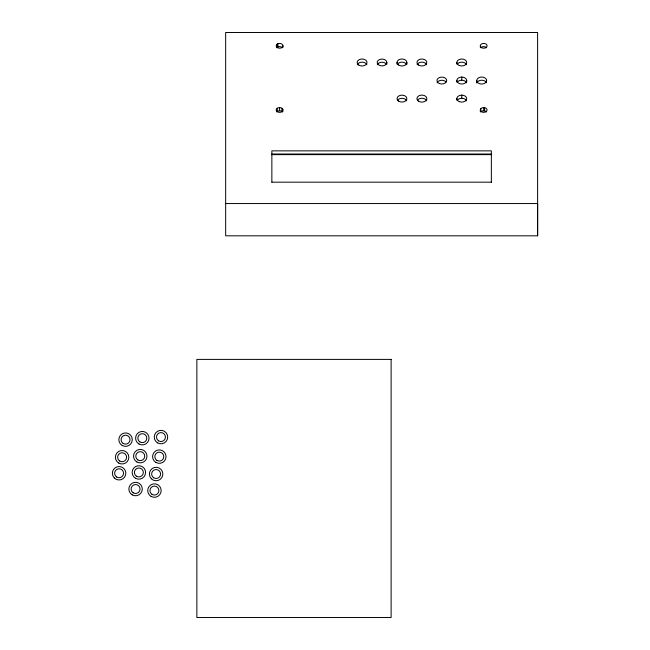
<?xml version="1.0" encoding="UTF-8"?>
<svg xmlns="http://www.w3.org/2000/svg" width="650" height="650" viewBox="0 0 650 650"><rect width="100%" height="100%" fill="white"/><g stroke="black" fill="none" stroke-linecap="round" stroke-linejoin="round"><path stroke-width="0.97" d="M537.623 235.82L537.607 32.5L225.664 32.5L225.664 235.82L537.631 235.82L537.631 203.556L225.664 203.556M282.953 45.817L282.839 46.434A3.364 2.373 0 0 1 277.908 47.881A3.364 2.373 0 0 1 277.217 44.135L277.908 43.761A3.364 2.373 0 0 1 282.953 45.817L282.953 47.401M480.342 109.98L480.797 108.794A3.364 2.373 0 0 1 483.706 107.608L484.575 107.689A3.364 2.373 0 0 1 486.078 111.662C484.274 112.929 480.716 112.507 480.342 109.98L480.342 111.564M276.681 47.799A3.364 2.373 0 0 1 277.217 47.304L277.908 46.93A3.364 2.373 0 0 1 282.498 47.799M271.863 154.026L491.359 154.026M271.521 154.635L491.701 154.635M271.863 182.171L491.359 182.171M480.797 108.794L480.797 111.963L481.325 111.475A3.364 2.373 0 0 1 483.706 110.776L484.575 110.858A3.364 2.373 0 0 1 486.614 111.963M281.97 108.306L282.839 109.371L282.498 111.174A3.364 2.373 0 0 1 277.908 112.044L276.348 110.597A3.364 2.373 0 0 1 277.908 107.924A3.364 2.373 0 0 1 281.97 108.306L281.97 111.475L282.498 111.963M480.342 45.817L480.797 47.003A3.364 2.373 0 0 0 482.836 48.116L483.706 48.197A3.364 2.373 0 0 0 487.069 45.817A3.364 2.373 0 0 0 483.706 43.444A3.364 2.373 0 0 0 480.342 45.817L480.342 47.401M491.359 182.309L491.359 150.857L271.863 150.857L271.863 182.309M484.575 107.689L484.575 110.858M483.706 107.608L483.706 110.776M480.456 109.371L480.456 111.743M476.783 80.543L476.783 82.924M466.7 80.543A4.932 3.486 0 0 1 459.306 83.566A4.932 3.486 0 0 1 459.306 77.529A4.932 3.486 0 0 1 466.7 80.543L466.7 82.127M461.768 77.058L461.768 80.226M461.768 95.119L461.768 98.288M456.844 62.489L456.844 64.074M456.844 80.543L456.844 82.127M456.844 98.605L456.844 100.189M406.876 62.489L406.876 64.074M397.02 62.489L397.02 64.074M386.839 62.489A4.834 3.421 0 0 1 379.592 65.447A4.834 3.421 0 0 1 379.592 59.524A4.834 3.421 0 0 1 386.839 62.489L386.839 64.074M282.839 109.371L282.839 111.743M279.589 107.608L279.589 110.776M277.908 43.761L277.908 46.93M277.217 44.135L277.217 47.304M277.217 108.306L277.217 111.475M417.576 100.019A4.973 3.518 0 0 1 422.541 98.288A4.973 3.518 0 0 1 426.692 100.864M397.702 100.043A4.899 3.461 0 0 1 402.586 98.345A4.899 3.461 0 0 1 406.681 100.88M457.503 81.973A4.932 3.486 0 0 1 462.41 80.259A4.932 3.486 0 0 1 466.529 82.81M437.125 82.826A4.875 3.445 0 0 1 441.196 80.299A4.875 3.445 0 0 1 446.046 81.989M397.678 63.911A4.932 3.486 0 0 1 402.594 62.197A4.932 3.486 0 0 1 406.705 64.756M377.333 64.772A4.834 3.421 0 0 1 381.371 62.262A4.834 3.421 0 0 1 386.197 63.944M357.305 64.756A4.932 3.486 0 0 1 362.066 62.172A4.932 3.486 0 0 1 366.827 64.756M480.797 47.799A3.364 2.373 0 0 1 486.614 47.799M476.946 82.81A4.932 3.486 0 0 1 482.983 80.348L484.177 80.697A4.932 3.486 0 0 1 486.468 82.81M457.503 100.035A4.932 3.486 0 0 1 462.41 98.321A4.932 3.486 0 0 1 466.529 100.872M417.137 64.756A4.924 3.478 0 0 1 421.891 62.172A4.924 3.478 0 0 1 426.644 64.756M457.503 63.911A4.932 3.486 0 0 1 462.41 62.197A4.932 3.486 0 0 1 466.529 64.756M276.681 111.963A3.364 2.373 0 0 1 281.97 111.475M486.639 80.543L485.981 82.29L484.177 83.566A4.932 3.486 0 0 1 477.246 82.022A4.932 3.486 0 0 1 480.025 77.269A4.932 3.486 0 0 1 486.468 79.641L486.639 80.543M391.113 359.393L196.861 359.393L196.861 617.5L391.113 617.5L391.113 359.393M418.372 101.099A4.973 3.518 0 0 0 426.692 99.515A4.973 3.518 0 0 0 420.599 95.209A4.973 3.518 0 0 0 418.372 101.099M398.483 101.059A4.899 3.461 0 0 0 406.681 99.507A4.899 3.461 0 0 0 400.676 95.257A4.899 3.461 0 0 0 398.483 101.059M398.458 64.951A4.932 3.486 0 0 0 406.705 63.391A4.932 3.486 0 0 0 400.668 59.118A4.932 3.486 0 0 0 398.458 64.951M418.405 64.943A4.924 3.478 0 0 0 426.644 63.383A4.924 3.478 0 0 0 420.615 59.126A4.924 3.478 0 0 0 418.405 64.943M459.306 101.627A4.932 3.486 0 0 0 466.7 98.605A4.932 3.486 0 0 0 459.306 95.591A4.932 3.486 0 0 0 459.306 101.627M439.392 83.533A4.875 3.445 0 0 0 446.696 80.543A4.875 3.445 0 0 0 439.392 77.561A4.875 3.445 0 0 0 439.392 83.533M358.581 64.951A4.932 3.486 0 0 0 366.827 63.391A4.932 3.486 0 0 0 360.791 59.118A4.932 3.486 0 0 0 358.581 64.951M459.306 65.504A4.932 3.486 0 0 0 466.7 62.489A4.932 3.486 0 0 0 459.306 59.467A4.932 3.486 0 0 0 459.306 65.504M137.816 459.916A4.485 4.485 0 0 0 144.739 456.398A4.485 4.485 0 0 0 138.231 452.164A4.485 4.485 0 0 0 137.816 459.916M136.898 461.979A6.719 6.719 0 0 0 146.981 456.162A6.719 6.719 0 0 0 136.898 450.336A6.719 6.719 0 0 0 136.898 461.979M119.673 461.004A4.485 4.485 0 0 0 126.596 457.494A4.485 4.485 0 0 0 120.088 453.253A4.485 4.485 0 0 0 119.673 461.004M118.755 463.068A6.719 6.719 0 0 0 128.838 457.251A6.719 6.719 0 0 0 118.755 451.425A6.719 6.719 0 0 0 118.755 463.068M157.609 442.894A6.719 6.719 0 0 0 167.692 437.076A6.719 6.719 0 0 0 157.609 431.251A6.719 6.719 0 0 0 157.609 442.894M158.527 440.83A4.485 4.485 0 0 0 165.449 437.32A4.485 4.485 0 0 0 158.941 433.079A4.485 4.485 0 0 0 158.527 440.83M138.962 443.983A6.719 6.719 0 0 0 149.045 438.165A6.719 6.719 0 0 0 138.962 432.339A6.719 6.719 0 0 0 138.962 443.983M139.88 441.919A4.485 4.485 0 0 0 146.803 438.401A4.485 4.485 0 0 0 140.294 434.168A4.485 4.485 0 0 0 139.88 441.919M122.2 445.469A6.719 6.719 0 0 0 132.283 439.652A6.719 6.719 0 0 0 122.2 433.834A6.719 6.719 0 0 0 122.2 445.469M123.11 443.406A4.485 4.485 0 0 0 130.032 439.896A4.485 4.485 0 0 0 123.532 435.654A4.485 4.485 0 0 0 123.11 443.406M151.361 478.774A6.719 6.719 0 0 0 162.606 475.759A6.719 6.719 0 0 0 154.375 467.529A6.719 6.719 0 0 0 151.361 478.774M153.668 477.774A4.485 4.485 0 0 0 160.591 474.264A4.485 4.485 0 0 0 154.082 470.023A4.485 4.485 0 0 0 153.668 477.774M135.501 478.278A6.719 6.719 0 0 0 145.584 472.452A6.719 6.719 0 0 0 135.501 466.635A6.719 6.719 0 0 0 135.501 478.278M136.419 476.206A4.485 4.485 0 0 0 143.341 472.696A4.485 4.485 0 0 0 136.833 468.463A4.485 4.485 0 0 0 136.419 476.206M114.343 478.01A6.719 6.719 0 0 0 125.588 474.996A6.719 6.719 0 0 0 117.349 466.765A6.719 6.719 0 0 0 114.343 478.01M116.642 477.011A4.485 4.485 0 0 0 123.565 473.493A4.485 4.485 0 0 0 117.065 469.259A4.485 4.485 0 0 0 116.642 477.011M151.076 496.389A6.719 6.719 0 0 0 161.159 490.571A6.719 6.719 0 0 0 151.076 484.746A6.719 6.719 0 0 0 151.076 496.389M151.986 494.325A4.485 4.485 0 0 0 158.909 490.807A4.485 4.485 0 0 0 152.409 486.574A4.485 4.485 0 0 0 151.986 494.325M132.218 494.853A6.719 6.719 0 0 0 142.301 489.027A6.719 6.719 0 0 0 132.218 483.21A6.719 6.719 0 0 0 132.218 494.853M133.128 492.781A4.485 4.485 0 0 0 140.051 489.271A4.485 4.485 0 0 0 133.551 485.03A4.485 4.485 0 0 0 133.128 492.781M156.861 460.379A4.485 4.485 0 0 0 163.784 456.861A4.485 4.485 0 0 0 157.276 452.628A4.485 4.485 0 0 0 156.861 460.379M155.943 462.442A6.719 6.719 0 0 0 166.026 456.617A6.719 6.719 0 0 0 155.943 450.799A6.719 6.719 0 0 0 155.943 462.442"/></g></svg>
